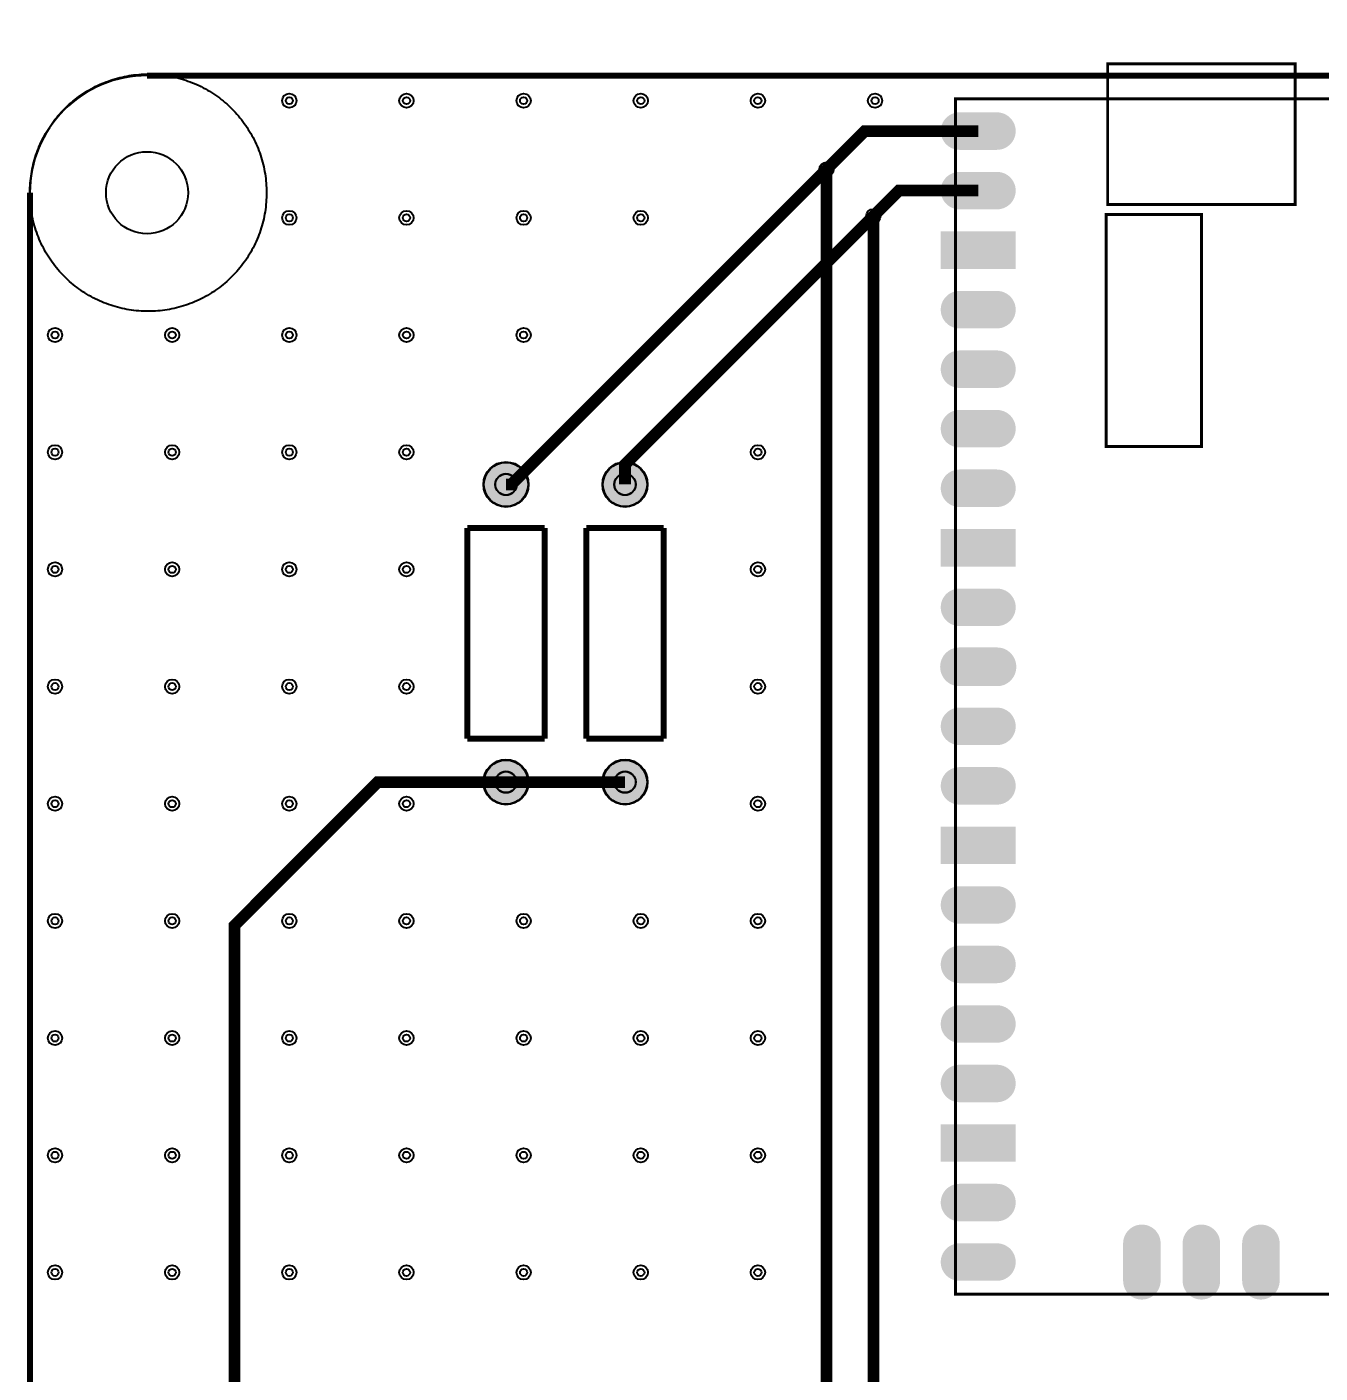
# Model space of a CAD drawing. Header units: millimetres. Extents: x 0 to 100, y 0 to 102.
# Drawn here: x -0.1 to 55.1, y 44.6 to 102.1 of the extents above; entities that cross this region are included whole.
import ezdxf

# ---------------------------------------------------------------- set-up
doc = ezdxf.new("R2010")
doc.units = ezdxf.units.MM
for name, color, linetype, true_color in [('BoardOutLine', 7, 'Continuous', 0xff00ff), ('BottomLayer', 7, 'Continuous', 0x0000ff), ('BottomSolderMaskLayer', 7, 'Continuous', 0xaa00ff), ('Hole', 7, 'Continuous', 0x222222), ('Multi-Layer', 7, 'Continuous', 0xc0c0c0), ('TopLayer', 7, 'Continuous', 0xff0000), ('TopPasteMaskLayer', 7, 'Continuous', 0x808080), ('TopSilkLayer', 7, 'Continuous', 0xffcc00), ('TopSolderMaskLayer', 7, 'Continuous', 0x800080)]:
    doc.layers.add(name, color=color, linetype=linetype, true_color=true_color)

msp = doc.modelspace()

# ---------------------------------------------------------------- hatches: boundary and pattern name
at = {"layer": 'BottomSolderMaskLayer'}
for points in [[(19.355, 82.55, 1), (21.285, 82.55, 1)], [(24.435, 82.55, 1), (26.365, 82.55, 1)], [(19.355, 69.85, 1), (21.285, 69.85, 1)], [(24.435, 69.85, 1), (26.365, 69.85, 1)]]:
    msp.add_hatch(color=256, dxfattribs=at).paths.add_polyline_path(points)
at = {"layer": 'Multi-Layer'}
for points in [[(19.38, 82.55, 1), (21.26, 82.55, 1)], [(24.46, 82.55, 1), (26.34, 82.55, 1)], [(19.38, 69.85, 1), (21.26, 69.85, 1)], [(24.46, 69.85, 1), (26.34, 69.85, 1)]]:
    msp.add_hatch(color=256, dxfattribs=at).paths.add_polyline_path(points)
at = {"layer": 'TopLayer'}
for points in [[(39.675, 96.83), (39.579, 96.836), (39.484, 96.853), (39.391, 96.882), (39.303, 96.922), (39.22, 96.972), (39.145, 97.031), (39.076, 97.099), (39.017, 97.176), (38.967, 97.258), (38.927, 97.346), (38.898, 97.439), (38.881, 97.534), (38.875, 97.63), (38.875, 97.63), (38.881, 97.726), (38.898, 97.822), (38.927, 97.914), (38.967, 98.002), (39.017, 98.084), (39.076, 98.16), (39.145, 98.229), (39.22, 98.288), (39.303, 98.338), (39.391, 98.378), (39.484, 98.407), (39.579, 98.424), (39.675, 98.43), (41.275, 98.43), (41.371, 98.424), (41.466, 98.407), (41.559, 98.378), (41.647, 98.338), (41.729, 98.288), (41.805, 98.229), (41.874, 98.16), (41.933, 98.084), (41.983, 98.002), (42.023, 97.914), (42.052, 97.822), (42.069, 97.726), (42.075, 97.63), (42.075, 97.63), (42.069, 97.534), (42.052, 97.439), (42.023, 97.346), (41.983, 97.258), (41.933, 97.176), (41.874, 97.099), (41.805, 97.031), (41.729, 96.972), (41.647, 96.922), (41.559, 96.882), (41.466, 96.853), (41.371, 96.836), (41.275, 96.83)], [(39.675, 94.29), (39.579, 94.296), (39.484, 94.313), (39.391, 94.342), (39.303, 94.382), (39.22, 94.432), (39.145, 94.491), (39.076, 94.559), (39.017, 94.636), (38.967, 94.718), (38.927, 94.806), (38.898, 94.899), (38.881, 94.994), (38.875, 95.09), (38.875, 95.09), (38.881, 95.186), (38.898, 95.282), (38.927, 95.374), (38.967, 95.462), (39.017, 95.544), (39.076, 95.62), (39.145, 95.689), (39.22, 95.748), (39.303, 95.798), (39.391, 95.838), (39.484, 95.867), (39.579, 95.884), (39.675, 95.89), (41.275, 95.89), (41.371, 95.884), (41.466, 95.867), (41.559, 95.838), (41.647, 95.798), (41.729, 95.748), (41.805, 95.689), (41.874, 95.62), (41.933, 95.544), (41.983, 95.462), (42.023, 95.374), (42.052, 95.282), (42.069, 95.186), (42.075, 95.09), (42.075, 95.09), (42.069, 94.994), (42.052, 94.899), (42.023, 94.806), (41.983, 94.718), (41.933, 94.636), (41.874, 94.559), (41.805, 94.491), (41.729, 94.432), (41.647, 94.382), (41.559, 94.342), (41.466, 94.313), (41.371, 94.296), (41.275, 94.29)], [(38.875, 91.75), (38.875, 93.35), (42.075, 93.35), (42.075, 91.75)], [(39.675, 89.21), (39.579, 89.216), (39.484, 89.233), (39.391, 89.262), (39.303, 89.302), (39.22, 89.352), (39.145, 89.411), (39.076, 89.479), (39.017, 89.556), (38.967, 89.638), (38.927, 89.726), (38.898, 89.819), (38.881, 89.914), (38.875, 90.01), (38.875, 90.01), (38.881, 90.107), (38.898, 90.202), (38.927, 90.294), (38.967, 90.382), (39.017, 90.464), (39.076, 90.54), (39.145, 90.609), (39.22, 90.668), (39.303, 90.718), (39.391, 90.758), (39.484, 90.787), (39.579, 90.804), (39.675, 90.81), (41.275, 90.81), (41.371, 90.804), (41.466, 90.787), (41.559, 90.758), (41.647, 90.718), (41.729, 90.668), (41.805, 90.609), (41.874, 90.54), (41.933, 90.464), (41.983, 90.382), (42.023, 90.294), (42.052, 90.202), (42.069, 90.107), (42.075, 90.01), (42.075, 90.01), (42.069, 89.914), (42.052, 89.819), (42.023, 89.726), (41.983, 89.638), (41.933, 89.556), (41.874, 89.479), (41.805, 89.411), (41.729, 89.352), (41.647, 89.302), (41.559, 89.262), (41.466, 89.233), (41.371, 89.216), (41.275, 89.21)], [(39.675, 86.67), (39.579, 86.676), (39.484, 86.693), (39.391, 86.722), (39.303, 86.762), (39.22, 86.812), (39.145, 86.871), (39.076, 86.939), (39.017, 87.016), (38.967, 87.098), (38.927, 87.186), (38.898, 87.279), (38.881, 87.374), (38.875, 87.47), (38.875, 87.47), (38.881, 87.567), (38.898, 87.662), (38.927, 87.754), (38.967, 87.842), (39.017, 87.924), (39.076, 88), (39.145, 88.069), (39.22, 88.128), (39.303, 88.178), (39.391, 88.218), (39.484, 88.247), (39.579, 88.264), (39.675, 88.27), (41.275, 88.27), (41.371, 88.264), (41.466, 88.247), (41.559, 88.218), (41.647, 88.178), (41.729, 88.128), (41.805, 88.069), (41.874, 88), (41.933, 87.924), (41.983, 87.842), (42.023, 87.754), (42.052, 87.662), (42.069, 87.567), (42.075, 87.47), (42.075, 87.47), (42.069, 87.374), (42.052, 87.279), (42.023, 87.186), (41.983, 87.098), (41.933, 87.016), (41.874, 86.939), (41.805, 86.871), (41.729, 86.812), (41.647, 86.762), (41.559, 86.722), (41.466, 86.693), (41.371, 86.676), (41.275, 86.67)], [(39.675, 84.13), (39.579, 84.136), (39.484, 84.153), (39.391, 84.182), (39.303, 84.222), (39.22, 84.272), (39.145, 84.331), (39.076, 84.399), (39.017, 84.476), (38.967, 84.558), (38.927, 84.646), (38.898, 84.739), (38.881, 84.834), (38.875, 84.93), (38.875, 84.93), (38.881, 85.027), (38.898, 85.122), (38.927, 85.214), (38.967, 85.302), (39.017, 85.384), (39.076, 85.46), (39.145, 85.529), (39.22, 85.588), (39.303, 85.638), (39.391, 85.678), (39.484, 85.707), (39.579, 85.724), (39.675, 85.73), (41.275, 85.73), (41.371, 85.724), (41.466, 85.707), (41.559, 85.678), (41.647, 85.638), (41.729, 85.588), (41.805, 85.529), (41.874, 85.46), (41.933, 85.384), (41.983, 85.302), (42.023, 85.214), (42.052, 85.122), (42.069, 85.027), (42.075, 84.93), (42.075, 84.93), (42.069, 84.834), (42.052, 84.739), (42.023, 84.646), (41.983, 84.558), (41.933, 84.476), (41.874, 84.399), (41.805, 84.331), (41.729, 84.272), (41.647, 84.222), (41.559, 84.182), (41.466, 84.153), (41.371, 84.136), (41.275, 84.13)], [(39.675, 81.59), (39.579, 81.596), (39.484, 81.613), (39.391, 81.642), (39.303, 81.682), (39.22, 81.732), (39.145, 81.791), (39.076, 81.859), (39.017, 81.936), (38.967, 82.018), (38.927, 82.106), (38.898, 82.199), (38.881, 82.293), (38.875, 82.39), (38.875, 82.39), (38.881, 82.487), (38.898, 82.582), (38.927, 82.674), (38.967, 82.762), (39.017, 82.844), (39.076, 82.921), (39.145, 82.989), (39.22, 83.048), (39.303, 83.098), (39.391, 83.138), (39.484, 83.167), (39.579, 83.184), (39.675, 83.19), (41.275, 83.19), (41.371, 83.184), (41.466, 83.167), (41.559, 83.138), (41.647, 83.098), (41.729, 83.048), (41.805, 82.989), (41.874, 82.921), (41.933, 82.844), (41.983, 82.762), (42.023, 82.674), (42.052, 82.582), (42.069, 82.487), (42.075, 82.39), (42.075, 82.39), (42.069, 82.293), (42.052, 82.199), (42.023, 82.106), (41.983, 82.018), (41.933, 81.936), (41.874, 81.859), (41.805, 81.791), (41.729, 81.732), (41.647, 81.682), (41.559, 81.642), (41.466, 81.613), (41.371, 81.596), (41.275, 81.59)], [(38.875, 79.05), (38.875, 80.65), (42.075, 80.65), (42.075, 79.05)], [(39.675, 76.51), (39.579, 76.516), (39.484, 76.533), (39.391, 76.562), (39.303, 76.602), (39.22, 76.652), (39.145, 76.711), (39.076, 76.779), (39.017, 76.856), (38.967, 76.938), (38.927, 77.026), (38.898, 77.118), (38.881, 77.213), (38.875, 77.31), (38.875, 77.31), (38.881, 77.407), (38.898, 77.502), (38.927, 77.594), (38.967, 77.682), (39.017, 77.764), (39.076, 77.841), (39.145, 77.909), (39.22, 77.968), (39.303, 78.018), (39.391, 78.058), (39.484, 78.087), (39.579, 78.104), (39.675, 78.11), (41.275, 78.11), (41.371, 78.104), (41.466, 78.087), (41.559, 78.058), (41.647, 78.018), (41.729, 77.968), (41.805, 77.909), (41.874, 77.841), (41.933, 77.764), (41.983, 77.682), (42.023, 77.594), (42.052, 77.502), (42.069, 77.407), (42.075, 77.31), (42.075, 77.31), (42.069, 77.213), (42.052, 77.118), (42.023, 77.026), (41.983, 76.938), (41.933, 76.856), (41.874, 76.779), (41.805, 76.711), (41.729, 76.652), (41.647, 76.602), (41.559, 76.562), (41.466, 76.533), (41.371, 76.516), (41.275, 76.51)], [(39.675, 73.97), (39.579, 73.976), (39.484, 73.993), (39.391, 74.022), (39.303, 74.062), (39.22, 74.112), (39.145, 74.171), (39.076, 74.239), (39.017, 74.316), (38.967, 74.398), (38.927, 74.486), (38.898, 74.578), (38.881, 74.673), (38.875, 74.77), (38.875, 74.77), (38.881, 74.867), (38.898, 74.962), (38.927, 75.054), (38.967, 75.142), (39.017, 75.224), (39.076, 75.301), (39.145, 75.369), (39.22, 75.428), (39.303, 75.478), (39.391, 75.518), (39.484, 75.547), (39.579, 75.564), (39.675, 75.57), (41.275, 75.57), (41.371, 75.564), (41.466, 75.547), (41.559, 75.518), (41.647, 75.478), (41.729, 75.428), (41.805, 75.369), (41.874, 75.301), (41.933, 75.224), (41.983, 75.142), (42.023, 75.054), (42.052, 74.962), (42.069, 74.867), (42.075, 74.77), (42.075, 74.77), (42.069, 74.673), (42.052, 74.578), (42.023, 74.486), (41.983, 74.398), (41.933, 74.316), (41.874, 74.239), (41.805, 74.171), (41.729, 74.112), (41.647, 74.062), (41.559, 74.022), (41.466, 73.993), (41.371, 73.976), (41.275, 73.97)], [(39.675, 71.43), (39.579, 71.436), (39.484, 71.453), (39.391, 71.482), (39.303, 71.522), (39.22, 71.572), (39.145, 71.631), (39.076, 71.699), (39.017, 71.776), (38.967, 71.858), (38.927, 71.946), (38.898, 72.038), (38.881, 72.133), (38.875, 72.23), (38.875, 72.23), (38.881, 72.327), (38.898, 72.422), (38.927, 72.514), (38.967, 72.602), (39.017, 72.684), (39.076, 72.761), (39.145, 72.829), (39.22, 72.888), (39.303, 72.938), (39.391, 72.978), (39.484, 73.007), (39.579, 73.024), (39.675, 73.03), (41.275, 73.03), (41.371, 73.024), (41.466, 73.007), (41.559, 72.978), (41.647, 72.938), (41.729, 72.888), (41.805, 72.829), (41.874, 72.761), (41.933, 72.684), (41.983, 72.602), (42.023, 72.514), (42.052, 72.422), (42.069, 72.327), (42.075, 72.23), (42.075, 72.23), (42.069, 72.133), (42.052, 72.038), (42.023, 71.946), (41.983, 71.858), (41.933, 71.776), (41.874, 71.699), (41.805, 71.631), (41.729, 71.572), (41.647, 71.522), (41.559, 71.482), (41.466, 71.453), (41.371, 71.436), (41.275, 71.43)], [(39.675, 68.89), (39.579, 68.896), (39.484, 68.913), (39.391, 68.942), (39.303, 68.982), (39.22, 69.032), (39.145, 69.091), (39.076, 69.159), (39.017, 69.236), (38.967, 69.318), (38.927, 69.406), (38.898, 69.498), (38.881, 69.593), (38.875, 69.69), (38.875, 69.69), (38.881, 69.787), (38.898, 69.882), (38.927, 69.974), (38.967, 70.062), (39.017, 70.144), (39.076, 70.221), (39.145, 70.289), (39.22, 70.348), (39.303, 70.398), (39.391, 70.438), (39.484, 70.467), (39.579, 70.484), (39.675, 70.49), (41.275, 70.49), (41.371, 70.484), (41.466, 70.467), (41.559, 70.438), (41.647, 70.398), (41.729, 70.348), (41.805, 70.289), (41.874, 70.221), (41.933, 70.144), (41.983, 70.062), (42.023, 69.974), (42.052, 69.882), (42.069, 69.787), (42.075, 69.69), (42.075, 69.69), (42.069, 69.593), (42.052, 69.498), (42.023, 69.406), (41.983, 69.318), (41.933, 69.236), (41.874, 69.159), (41.805, 69.091), (41.729, 69.032), (41.647, 68.982), (41.559, 68.942), (41.466, 68.913), (41.371, 68.896), (41.275, 68.89)], [(38.875, 66.35), (38.875, 67.95), (42.075, 67.95), (42.075, 66.35)], [(39.675, 63.81), (39.579, 63.816), (39.484, 63.833), (39.391, 63.862), (39.303, 63.902), (39.22, 63.952), (39.145, 64.011), (39.076, 64.079), (39.017, 64.156), (38.967, 64.238), (38.927, 64.326), (38.898, 64.418), (38.881, 64.513), (38.875, 64.61), (38.875, 64.61), (38.881, 64.707), (38.898, 64.801), (38.927, 64.894), (38.967, 64.982), (39.017, 65.064), (39.076, 65.141), (39.145, 65.209), (39.22, 65.268), (39.303, 65.318), (39.391, 65.358), (39.484, 65.387), (39.579, 65.404), (39.675, 65.41), (41.275, 65.41), (41.371, 65.404), (41.466, 65.387), (41.559, 65.358), (41.647, 65.318), (41.729, 65.268), (41.805, 65.209), (41.874, 65.141), (41.933, 65.064), (41.983, 64.982), (42.023, 64.894), (42.052, 64.801), (42.069, 64.707), (42.075, 64.61), (42.075, 64.61), (42.069, 64.513), (42.052, 64.418), (42.023, 64.326), (41.983, 64.238), (41.933, 64.156), (41.874, 64.079), (41.805, 64.011), (41.729, 63.952), (41.647, 63.902), (41.559, 63.862), (41.466, 63.833), (41.371, 63.816), (41.275, 63.81)], [(39.675, 61.27), (39.579, 61.276), (39.484, 61.293), (39.391, 61.322), (39.303, 61.362), (39.22, 61.412), (39.145, 61.471), (39.076, 61.54), (39.017, 61.616), (38.967, 61.698), (38.927, 61.786), (38.898, 61.878), (38.881, 61.973), (38.875, 62.07), (38.875, 62.07), (38.881, 62.166), (38.898, 62.261), (38.927, 62.354), (38.967, 62.442), (39.017, 62.524), (39.076, 62.601), (39.145, 62.669), (39.22, 62.728), (39.303, 62.778), (39.391, 62.818), (39.484, 62.847), (39.579, 62.864), (39.675, 62.87), (41.275, 62.87), (41.371, 62.864), (41.466, 62.847), (41.559, 62.818), (41.647, 62.778), (41.729, 62.728), (41.805, 62.669), (41.874, 62.601), (41.933, 62.524), (41.983, 62.442), (42.023, 62.354), (42.052, 62.261), (42.069, 62.166), (42.075, 62.07), (42.075, 62.07), (42.069, 61.973), (42.052, 61.878), (42.023, 61.786), (41.983, 61.698), (41.933, 61.616), (41.874, 61.54), (41.805, 61.471), (41.729, 61.412), (41.647, 61.362), (41.559, 61.322), (41.466, 61.293), (41.371, 61.276), (41.275, 61.27)], [(39.675, 58.73), (39.579, 58.736), (39.484, 58.753), (39.391, 58.782), (39.303, 58.822), (39.22, 58.872), (39.145, 58.931), (39.076, 59), (39.017, 59.076), (38.967, 59.158), (38.927, 59.246), (38.898, 59.338), (38.881, 59.433), (38.875, 59.53), (38.875, 59.53), (38.881, 59.626), (38.898, 59.721), (38.927, 59.814), (38.967, 59.902), (39.017, 59.984), (39.076, 60.061), (39.145, 60.129), (39.22, 60.188), (39.303, 60.238), (39.391, 60.278), (39.484, 60.307), (39.579, 60.324), (39.675, 60.33), (41.275, 60.33), (41.371, 60.324), (41.466, 60.307), (41.559, 60.278), (41.647, 60.238), (41.729, 60.188), (41.805, 60.129), (41.874, 60.061), (41.933, 59.984), (41.983, 59.902), (42.023, 59.814), (42.052, 59.721), (42.069, 59.626), (42.075, 59.53), (42.075, 59.53), (42.069, 59.433), (42.052, 59.338), (42.023, 59.246), (41.983, 59.158), (41.933, 59.076), (41.874, 59), (41.805, 58.931), (41.729, 58.872), (41.647, 58.822), (41.559, 58.782), (41.466, 58.753), (41.371, 58.736), (41.275, 58.73)], [(39.675, 56.19), (39.579, 56.196), (39.484, 56.213), (39.391, 56.242), (39.303, 56.282), (39.22, 56.332), (39.145, 56.391), (39.076, 56.46), (39.017, 56.536), (38.967, 56.618), (38.927, 56.706), (38.898, 56.798), (38.881, 56.893), (38.875, 56.99), (38.875, 56.99), (38.881, 57.086), (38.898, 57.181), (38.927, 57.274), (38.967, 57.362), (39.017, 57.444), (39.076, 57.521), (39.145, 57.589), (39.22, 57.648), (39.303, 57.698), (39.391, 57.738), (39.484, 57.767), (39.579, 57.784), (39.675, 57.79), (41.275, 57.79), (41.371, 57.784), (41.466, 57.767), (41.559, 57.738), (41.647, 57.698), (41.729, 57.648), (41.805, 57.589), (41.874, 57.521), (41.933, 57.444), (41.983, 57.362), (42.023, 57.274), (42.052, 57.181), (42.069, 57.086), (42.075, 56.99), (42.075, 56.99), (42.069, 56.893), (42.052, 56.798), (42.023, 56.706), (41.983, 56.618), (41.933, 56.536), (41.874, 56.46), (41.805, 56.391), (41.729, 56.332), (41.647, 56.282), (41.559, 56.242), (41.466, 56.213), (41.371, 56.196), (41.275, 56.19)], [(38.875, 53.65), (38.875, 55.25), (42.075, 55.25), (42.075, 53.65)], [(39.675, 51.11), (39.579, 51.116), (39.484, 51.133), (39.391, 51.162), (39.303, 51.202), (39.22, 51.252), (39.145, 51.311), (39.076, 51.38), (39.017, 51.456), (38.967, 51.538), (38.927, 51.626), (38.898, 51.718), (38.881, 51.814), (38.875, 51.91), (38.875, 51.91), (38.881, 52.006), (38.898, 52.101), (38.927, 52.194), (38.967, 52.282), (39.017, 52.364), (39.076, 52.441), (39.145, 52.509), (39.22, 52.568), (39.303, 52.618), (39.391, 52.658), (39.484, 52.687), (39.579, 52.704), (39.675, 52.71), (41.275, 52.71), (41.371, 52.704), (41.466, 52.687), (41.559, 52.658), (41.647, 52.618), (41.729, 52.568), (41.805, 52.509), (41.874, 52.441), (41.933, 52.364), (41.983, 52.282), (42.023, 52.194), (42.052, 52.101), (42.069, 52.006), (42.075, 51.91), (42.075, 51.91), (42.069, 51.814), (42.052, 51.718), (42.023, 51.626), (41.983, 51.538), (41.933, 51.456), (41.874, 51.38), (41.805, 51.311), (41.729, 51.252), (41.647, 51.202), (41.559, 51.162), (41.466, 51.133), (41.371, 51.116), (41.275, 51.11)], [(46.66, 50.17), (46.666, 50.266), (46.683, 50.362), (46.712, 50.454), (46.752, 50.542), (46.802, 50.624), (46.861, 50.7), (46.929, 50.769), (47.006, 50.828), (47.088, 50.878), (47.176, 50.918), (47.268, 50.947), (47.363, 50.964), (47.46, 50.97), (47.46, 50.97), (47.557, 50.964), (47.652, 50.947), (47.744, 50.918), (47.832, 50.878), (47.914, 50.828), (47.991, 50.769), (48.059, 50.7), (48.118, 50.624), (48.168, 50.542), (48.208, 50.454), (48.237, 50.362), (48.254, 50.266), (48.26, 50.17), (48.26, 48.57), (48.254, 48.474), (48.237, 48.379), (48.208, 48.286), (48.168, 48.198), (48.118, 48.115), (48.059, 48.039), (47.991, 47.971), (47.914, 47.912), (47.832, 47.862), (47.744, 47.822), (47.652, 47.793), (47.557, 47.776), (47.46, 47.77), (47.46, 47.77), (47.363, 47.776), (47.268, 47.793), (47.176, 47.822), (47.088, 47.862), (47.006, 47.912), (46.929, 47.971), (46.861, 48.039), (46.802, 48.115), (46.752, 48.198), (46.712, 48.286), (46.683, 48.379), (46.666, 48.474), (46.66, 48.57)], [(49.2, 50.17), (49.206, 50.266), (49.223, 50.362), (49.252, 50.454), (49.292, 50.542), (49.342, 50.624), (49.401, 50.7), (49.469, 50.769), (49.546, 50.828), (49.628, 50.878), (49.716, 50.918), (49.808, 50.947), (49.903, 50.964), (50, 50.97), (50, 50.97), (50.097, 50.964), (50.192, 50.947), (50.284, 50.918), (50.372, 50.878), (50.454, 50.828), (50.531, 50.769), (50.599, 50.7), (50.658, 50.624), (50.708, 50.542), (50.748, 50.454), (50.777, 50.362), (50.794, 50.266), (50.8, 50.17), (50.8, 48.57), (50.794, 48.474), (50.777, 48.379), (50.748, 48.286), (50.708, 48.198), (50.658, 48.115), (50.599, 48.039), (50.531, 47.971), (50.454, 47.912), (50.372, 47.862), (50.284, 47.822), (50.192, 47.793), (50.097, 47.776), (50, 47.77), (50, 47.77), (49.903, 47.776), (49.808, 47.793), (49.716, 47.822), (49.628, 47.862), (49.546, 47.912), (49.469, 47.971), (49.401, 48.039), (49.342, 48.115), (49.292, 48.198), (49.252, 48.286), (49.223, 48.379), (49.206, 48.474), (49.2, 48.57)], [(51.74, 50.17), (51.746, 50.266), (51.763, 50.362), (51.792, 50.454), (51.832, 50.542), (51.882, 50.624), (51.941, 50.7), (52.009, 50.769), (52.086, 50.828), (52.168, 50.878), (52.256, 50.918), (52.348, 50.947), (52.443, 50.964), (52.54, 50.97), (52.54, 50.97), (52.637, 50.964), (52.732, 50.947), (52.824, 50.918), (52.912, 50.878), (52.994, 50.828), (53.071, 50.769), (53.139, 50.7), (53.198, 50.624), (53.248, 50.542), (53.288, 50.454), (53.317, 50.362), (53.334, 50.266), (53.34, 50.17), (53.34, 48.57), (53.334, 48.474), (53.317, 48.379), (53.288, 48.286), (53.248, 48.198), (53.198, 48.115), (53.139, 48.039), (53.071, 47.971), (52.994, 47.912), (52.912, 47.862), (52.824, 47.822), (52.732, 47.793), (52.637, 47.776), (52.54, 47.77), (52.54, 47.77), (52.443, 47.776), (52.348, 47.793), (52.256, 47.822), (52.168, 47.862), (52.086, 47.912), (52.009, 47.971), (51.941, 48.039), (51.882, 48.115), (51.832, 48.198), (51.792, 48.286), (51.763, 48.379), (51.746, 48.474), (51.74, 48.57)], [(39.675, 48.57), (39.579, 48.576), (39.484, 48.593), (39.391, 48.622), (39.303, 48.662), (39.22, 48.712), (39.145, 48.771), (39.076, 48.84), (39.017, 48.916), (38.967, 48.998), (38.927, 49.086), (38.898, 49.178), (38.881, 49.274), (38.875, 49.37), (38.875, 49.37), (38.881, 49.466), (38.898, 49.561), (38.927, 49.654), (38.967, 49.742), (39.017, 49.824), (39.076, 49.901), (39.145, 49.969), (39.22, 50.028), (39.303, 50.078), (39.391, 50.118), (39.484, 50.147), (39.579, 50.164), (39.675, 50.17), (41.275, 50.17), (41.371, 50.164), (41.466, 50.147), (41.559, 50.118), (41.647, 50.078), (41.729, 50.028), (41.805, 49.969), (41.874, 49.901), (41.933, 49.824), (41.983, 49.742), (42.023, 49.654), (42.052, 49.561), (42.069, 49.466), (42.075, 49.37), (42.075, 49.37), (42.069, 49.274), (42.052, 49.178), (42.023, 49.086), (41.983, 48.998), (41.933, 48.916), (41.874, 48.84), (41.805, 48.771), (41.729, 48.712), (41.647, 48.662), (41.559, 48.622), (41.466, 48.593), (41.371, 48.576), (41.275, 48.57)]]:
    msp.add_hatch(color=256, dxfattribs=at).paths.add_polyline_path(points)
at = {"layer": 'TopPasteMaskLayer'}
msp.add_hatch(color=256, dxfattribs=at).paths.add_polyline_path([(39.675, 73.97), (39.579, 73.976), (39.484, 73.993), (39.391, 74.022), (39.303, 74.062), (39.22, 74.112), (39.145, 74.171), (39.076, 74.239), (39.017, 74.316), (38.967, 74.398), (38.927, 74.486), (38.898, 74.578), (38.881, 74.673), (38.875, 74.77), (38.875, 74.77), (38.881, 74.867), (38.898, 74.962), (38.927, 75.054), (38.967, 75.142), (39.017, 75.224), (39.076, 75.301), (39.145, 75.369), (39.22, 75.428), (39.303, 75.478), (39.391, 75.518), (39.484, 75.547), (39.579, 75.564), (39.675, 75.57), (41.275, 75.57), (41.371, 75.564), (41.466, 75.547), (41.559, 75.518), (41.647, 75.478), (41.729, 75.428), (41.805, 75.369), (41.874, 75.301), (41.933, 75.224), (41.983, 75.142), (42.023, 75.054), (42.052, 74.962), (42.069, 74.867), (42.075, 74.77), (42.075, 74.77), (42.069, 74.673), (42.052, 74.578), (42.023, 74.486), (41.983, 74.398), (41.933, 74.316), (41.874, 74.239), (41.805, 74.171), (41.729, 74.112), (41.647, 74.062), (41.559, 74.022), (41.466, 73.993), (41.371, 73.976), (41.275, 73.97)])
at = {"layer": 'TopSolderMaskLayer'}
for points in [[(19.355, 82.55, 1), (21.285, 82.55, 1)], [(24.435, 82.55, 1), (26.365, 82.55, 1)], [(39.662, 73.945), (39.564, 73.951), (39.468, 73.969), (39.374, 73.998), (39.285, 74.039), (39.201, 74.091), (39.123, 74.152), (39.054, 74.223), (38.993, 74.301), (38.943, 74.386), (38.903, 74.477), (38.873, 74.572), (38.856, 74.67), (38.85, 74.77), (38.85, 74.77), (38.856, 74.87), (38.873, 74.968), (38.903, 75.063), (38.943, 75.154), (38.993, 75.239), (39.054, 75.317), (39.123, 75.388), (39.201, 75.449), (39.285, 75.501), (39.374, 75.542), (39.468, 75.571), (39.564, 75.589), (39.662, 75.596), (41.288, 75.596), (41.386, 75.589), (41.482, 75.571), (41.576, 75.542), (41.665, 75.501), (41.749, 75.449), (41.827, 75.388), (41.896, 75.317), (41.957, 75.239), (42.007, 75.154), (42.048, 75.063), (42.077, 74.968), (42.094, 74.87), (42.1, 74.77), (42.1, 74.77), (42.094, 74.67), (42.077, 74.572), (42.048, 74.477), (42.007, 74.386), (41.957, 74.301), (41.896, 74.223), (41.827, 74.152), (41.749, 74.091), (41.665, 74.039), (41.576, 73.998), (41.482, 73.969), (41.386, 73.951), (41.288, 73.945)], [(19.355, 69.85, 1), (21.285, 69.85, 1)], [(24.435, 69.85, 1), (26.365, 69.85, 1)]]:
    msp.add_hatch(color=256, dxfattribs=at).paths.add_polyline_path(points)

# ---------------------------------------------------------------- linework, layer by layer
at = {"layer": 'BoardOutLine', "const_width": 0.254}
for points in [[(5, 100), (95, 100)], [(0, 5), (0, 95)]]:
    msp.add_lwpolyline(points, dxfattribs=at)
at = {"layer": 'BoardOutLine'}
msp.add_arc((5, 95), 5, 90, 180.00029, dxfattribs=at)
at = {"layer": 'BottomLayer'}
msp.add_lwpolyline([(0, 95), (0.001, 95.102), (0.004, 95.204), (0.008, 95.305), (0.015, 95.407), (0.024, 95.508), (0.035, 95.61), (0.049, 95.711), (0.064, 95.811), (0.081, 95.912), (0.1, 96.012), (0.121, 96.111), (0.144, 96.211), (0.17, 96.309), (0.197, 96.407), (0.226, 96.505), (0.257, 96.602), (0.29, 96.698), (0.325, 96.794), (0.362, 96.889), (0.401, 96.983), (0.441, 97.076), (0.484, 97.169), (0.528, 97.261), (0.575, 97.351), (0.623, 97.441), (0.673, 97.53), (0.724, 97.618), (0.778, 97.704), (0.833, 97.79), (0.89, 97.874), (0.948, 97.958), (1.009, 98.04), (1.071, 98.121), (1.134, 98.2), (1.199, 98.279), (1.266, 98.356), (1.334, 98.431), (1.404, 98.505), (1.475, 98.578), (1.548, 98.65), (1.622, 98.719), (1.697, 98.788), (1.774, 98.855), (1.852, 98.92), (1.932, 98.984), (2.012, 99.046), (2.094, 99.106), (2.178, 99.165), (2.262, 99.222), (2.347, 99.277), (2.434, 99.331), (2.522, 99.383), (2.61, 99.433), (2.7, 99.481), (2.791, 99.528), (2.882, 99.572), (2.975, 99.615), (3.068, 99.656), (3.162, 99.695), (3.257, 99.732), (3.352, 99.767), (3.449, 99.801), (3.545, 99.832), (3.643, 99.861), (3.741, 99.889), (3.84, 99.914), (3.939, 99.938), (4.038, 99.959), (4.138, 99.978), (4.239, 99.996), (4.339, 100.011), (4.44, 100.024), (4.542, 100.036), (4.643, 100.045), (4.745, 100.052), (4.846, 100.057), (4.948, 100.06), (5.05, 100.061), (5.152, 100.06), (5.254, 100.057), (5.355, 100.052), (5.457, 100.045), (5.558, 100.036), (5.66, 100.024), (5.76, 100.011), (5.861, 99.996), (5.961, 99.978), (6.061, 99.959), (6.161, 99.938), (6.26, 99.914), (6.359, 99.889), (6.457, 99.861), (6.554, 99.832), (6.651, 99.801), (6.748, 99.767), (6.843, 99.732), (6.938, 99.695), (7.032, 99.656), (7.125, 99.615), (7.218, 99.572), (7.309, 99.528), (7.4, 99.481), (7.49, 99.433), (7.578, 99.383), (7.666, 99.331), (7.752, 99.277), (7.838, 99.222), (7.922, 99.165), (8.005, 99.106), (8.087, 99.046), (8.168, 98.984), (8.248, 98.92), (8.326, 98.855), (8.403, 98.788), (8.478, 98.719), (8.552, 98.65), (8.625, 98.578), (8.696, 98.505), (8.766, 98.431), (8.834, 98.356), (8.901, 98.279), (8.966, 98.2), (9.029, 98.121), (9.091, 98.04), (9.151, 97.958), (9.21, 97.874), (9.267, 97.79), (9.322, 97.704), (9.375, 97.618), (9.427, 97.53), (9.477, 97.441), (9.525, 97.351), (9.571, 97.261), (9.616, 97.169), (9.658, 97.076), (9.699, 96.983), (9.738, 96.889), (9.775, 96.794), (9.81, 96.698), (9.843, 96.602), (9.874, 96.505), (9.903, 96.407), (9.93, 96.309), (9.955, 96.211), (9.979, 96.111), (10, 96.012), (10.019, 95.912), (10.036, 95.811), (10.051, 95.711), (10.064, 95.61), (10.075, 95.508), (10.084, 95.407), (10.091, 95.305), (10.096, 95.204), (10.099, 95.102), (10.1, 95), (10.099, 94.898), (10.096, 94.796), (10.091, 94.695), (10.084, 94.593), (10.075, 94.492), (10.064, 94.39), (10.051, 94.289), (10.036, 94.189), (10.019, 94.088), (10, 93.988), (9.979, 93.889), (9.955, 93.789), (9.93, 93.691), (9.903, 93.593), (9.874, 93.495), (9.843, 93.398), (9.81, 93.302), (9.775, 93.206), (9.738, 93.111), (9.699, 93.017), (9.658, 92.924), (9.616, 92.831), (9.571, 92.74), (9.525, 92.649), (9.477, 92.559), (9.427, 92.47), (9.375, 92.382), (9.322, 92.296), (9.267, 92.21), (9.21, 92.126), (9.151, 92.042), (9.091, 91.96), (9.029, 91.879), (8.966, 91.8), (8.901, 91.721), (8.834, 91.644), (8.766, 91.569), (8.696, 91.495), (8.625, 91.422), (8.552, 91.35), (8.478, 91.281), (8.403, 91.212), (8.326, 91.145), (8.248, 91.08), (8.168, 91.016), (8.087, 90.954), (8.005, 90.894), (7.922, 90.835), (7.838, 90.778), (7.752, 90.723), (7.666, 90.669), (7.578, 90.617), (7.49, 90.567), (7.4, 90.519), (7.309, 90.472), (7.218, 90.428), (7.125, 90.385), (7.032, 90.344), (6.938, 90.305), (6.843, 90.268), (6.748, 90.233), (6.651, 90.199), (6.554, 90.168), (6.457, 90.139), (6.359, 90.111), (6.26, 90.086), (6.161, 90.062), (6.061, 90.041), (5.961, 90.022), (5.861, 90.004), (5.76, 89.989), (5.66, 89.976), (5.558, 89.964), (5.457, 89.955), (5.355, 89.948), (5.254, 89.943), (5.152, 89.94), (5.05, 89.939), (4.948, 89.94), (4.846, 89.943), (4.745, 89.948), (4.643, 89.955), (4.542, 89.964), (4.44, 89.976), (4.339, 89.989), (4.239, 90.004), (4.138, 90.022), (4.038, 90.041), (3.939, 90.062), (3.84, 90.086), (3.741, 90.111), (3.643, 90.139), (3.545, 90.168), (3.449, 90.199), (3.352, 90.233), (3.257, 90.268), (3.162, 90.305), (3.068, 90.344), (2.975, 90.385), (2.882, 90.428), (2.791, 90.472), (2.7, 90.519), (2.61, 90.567), (2.522, 90.617), (2.434, 90.669), (2.347, 90.723), (2.262, 90.778), (2.178, 90.835), (2.094, 90.894), (2.012, 90.954), (1.932, 91.016), (1.852, 91.08), (1.774, 91.145), (1.697, 91.212), (1.622, 91.281), (1.548, 91.35), (1.475, 91.422), (1.404, 91.495), (1.334, 91.569), (1.266, 91.644), (1.199, 91.721), (1.134, 91.8), (1.071, 91.879), (1.009, 91.96), (0.948, 92.042), (0.89, 92.126), (0.833, 92.21), (0.778, 92.296), (0.724, 92.382), (0.673, 92.47), (0.623, 92.559), (0.575, 92.649), (0.528, 92.74), (0.484, 92.831), (0.441, 92.924), (0.401, 93.017), (0.362, 93.111), (0.325, 93.206), (0.29, 93.302), (0.257, 93.398), (0.226, 93.495), (0.197, 93.593), (0.17, 93.691), (0.144, 93.789), (0.121, 93.889), (0.1, 93.988), (0.081, 94.088), (0.064, 94.189), (0.049, 94.289), (0.035, 94.39), (0.024, 94.492), (0.015, 94.593), (0.008, 94.695), (0.004, 94.796), (0.001, 94.898), (0, 95)], close=True, dxfattribs=at)
at = {"layer": 'BottomLayer', "const_width": 0.5}
for points in [[(34, 36.27), (34, 96)], [(36, 94), (36, 33.73)], [(8.73, 38.809), (8.73, 63.731), (14.849, 69.85), (20.32, 69.85)]]:
    msp.add_lwpolyline(points, dxfattribs=at)
at = {"layer": 'BottomSolderMaskLayer'}
for centre, radius in [((20.32, 82.55), 0.965), ((25.4, 82.55), 0.965), ((20.32, 82.55), 0.462), ((25.4, 82.55), 0.462), ((20.32, 69.85), 0.965), ((25.4, 69.85), 0.965), ((20.32, 69.85), 0.462), ((25.4, 69.85), 0.462)]:
    msp.add_circle(centre, radius, dxfattribs=at)
at = {"layer": 'Hole'}
for centre, radius in [((11.072, 98.928), 0.153), ((16.072, 98.928), 0.153), ((21.072, 98.928), 0.153), ((26.072, 98.928), 0.153), ((31.072, 98.928), 0.153), ((36.072, 98.928), 0.153), ((34, 96), 0.152), ((11.072, 93.928), 0.153), ((16.072, 93.928), 0.153), ((21.072, 93.928), 0.153), ((26.072, 93.928), 0.153), ((36, 94), 0.152), ((1.072, 88.928), 0.153), ((6.072, 88.928), 0.153), ((11.072, 88.928), 0.153), ((16.072, 88.928), 0.153), ((21.072, 88.928), 0.153), ((1.072, 83.928), 0.153), ((6.072, 83.928), 0.153), ((11.072, 83.928), 0.153), ((16.072, 83.928), 0.153), ((31.072, 83.928), 0.153), ((1.072, 78.928), 0.153), ((6.072, 78.928), 0.153), ((11.072, 78.928), 0.153), ((16.072, 78.928), 0.153), ((31.072, 78.928), 0.153), ((1.072, 73.928), 0.153), ((6.072, 73.928), 0.153), ((11.072, 73.928), 0.153), ((16.072, 73.928), 0.153), ((31.072, 73.928), 0.153), ((1.072, 68.928), 0.153), ((6.072, 68.928), 0.153), ((11.072, 68.928), 0.153), ((16.072, 68.928), 0.153), ((31.072, 68.928), 0.153), ((1.072, 63.928), 0.153), ((6.072, 63.928), 0.153), ((11.072, 63.928), 0.153), ((16.072, 63.928), 0.153), ((21.072, 63.928), 0.153), ((26.072, 63.928), 0.153), ((31.072, 63.928), 0.153), ((1.072, 58.928), 0.153), ((6.072, 58.928), 0.153), ((11.072, 58.928), 0.153), ((16.072, 58.928), 0.153), ((21.072, 58.928), 0.153), ((26.072, 58.928), 0.153), ((31.072, 58.928), 0.153), ((1.072, 53.928), 0.153), ((6.072, 53.928), 0.153), ((11.072, 53.928), 0.153), ((16.072, 53.928), 0.153), ((21.072, 53.928), 0.153), ((26.072, 53.928), 0.153), ((31.072, 53.928), 0.153), ((1.072, 48.928), 0.153), ((6.072, 48.928), 0.153), ((11.072, 48.928), 0.153), ((16.072, 48.928), 0.153), ((21.072, 48.928), 0.153), ((26.072, 48.928), 0.153), ((31.072, 48.928), 0.153)]:
    msp.add_circle(centre, radius, dxfattribs=at)
at = {"layer": 'Multi-Layer'}
for centre, radius in [((11.072, 98.928), 0.305), ((16.072, 98.928), 0.305), ((21.072, 98.928), 0.305), ((26.072, 98.928), 0.305), ((31.072, 98.928), 0.305), ((36.072, 98.928), 0.305), ((5, 95), 1.75), ((34, 96), 0.305), ((11.072, 93.928), 0.305), ((16.072, 93.928), 0.305), ((21.072, 93.928), 0.305), ((26.072, 93.928), 0.305), ((36, 94), 0.305), ((1.072, 88.928), 0.305), ((6.072, 88.928), 0.305), ((11.072, 88.928), 0.305), ((16.072, 88.928), 0.305), ((21.072, 88.928), 0.305), ((1.072, 83.928), 0.305), ((6.072, 83.928), 0.305), ((11.072, 83.928), 0.305), ((16.072, 83.928), 0.305), ((31.072, 83.928), 0.305), ((20.32, 82.55), 0.94), ((25.4, 82.55), 0.94), ((20.32, 82.55), 0.45), ((25.4, 82.55), 0.45), ((1.072, 78.928), 0.305), ((6.072, 78.928), 0.305), ((11.072, 78.928), 0.305), ((16.072, 78.928), 0.305), ((31.072, 78.928), 0.305), ((1.072, 73.928), 0.305), ((6.072, 73.928), 0.305), ((11.072, 73.928), 0.305), ((16.072, 73.928), 0.305), ((31.072, 73.928), 0.305), ((20.32, 69.85), 0.94), ((25.4, 69.85), 0.94), ((20.32, 69.85), 0.45), ((25.4, 69.85), 0.45), ((1.072, 68.928), 0.305), ((6.072, 68.928), 0.305), ((11.072, 68.928), 0.305), ((16.072, 68.928), 0.305), ((31.072, 68.928), 0.305), ((1.072, 63.928), 0.305), ((6.072, 63.928), 0.305), ((11.072, 63.928), 0.305), ((16.072, 63.928), 0.305), ((21.072, 63.928), 0.305), ((26.072, 63.928), 0.305), ((31.072, 63.928), 0.305), ((1.072, 58.928), 0.305), ((6.072, 58.928), 0.305), ((11.072, 58.928), 0.305), ((16.072, 58.928), 0.305), ((21.072, 58.928), 0.305), ((26.072, 58.928), 0.305), ((31.072, 58.928), 0.305), ((1.072, 53.928), 0.305), ((6.072, 53.928), 0.305), ((11.072, 53.928), 0.305), ((16.072, 53.928), 0.305), ((21.072, 53.928), 0.305), ((26.072, 53.928), 0.305), ((31.072, 53.928), 0.305), ((1.072, 48.928), 0.305), ((6.072, 48.928), 0.305), ((11.072, 48.928), 0.305), ((16.072, 48.928), 0.305), ((21.072, 48.928), 0.305), ((26.072, 48.928), 0.305), ((31.072, 48.928), 0.305)]:
    msp.add_circle(centre, radius, dxfattribs=at)
at = {"layer": 'TopLayer'}
msp.add_lwpolyline([(0, 95), (0.001, 95.102), (0.004, 95.204), (0.009, 95.305), (0.016, 95.407), (0.025, 95.508), (0.036, 95.61), (0.049, 95.711), (0.064, 95.811), (0.081, 95.912), (0.1, 96.012), (0.121, 96.111), (0.144, 96.211), (0.17, 96.309), (0.197, 96.407), (0.226, 96.505), (0.257, 96.602), (0.29, 96.698), (0.325, 96.794), (0.362, 96.889), (0.401, 96.983), (0.442, 97.076), (0.484, 97.169), (0.529, 97.261), (0.575, 97.351), (0.623, 97.441), (0.673, 97.53), (0.724, 97.618), (0.778, 97.704), (0.833, 97.79), (0.89, 97.874), (0.949, 97.958), (1.009, 98.04), (1.071, 98.121), (1.134, 98.2), (1.199, 98.279), (1.266, 98.356), (1.334, 98.431), (1.404, 98.505), (1.475, 98.578), (1.548, 98.65), (1.622, 98.719), (1.697, 98.788), (1.774, 98.855), (1.852, 98.92), (1.932, 98.984), (2.013, 99.046), (2.095, 99.106), (2.178, 99.165), (2.262, 99.222), (2.348, 99.277), (2.434, 99.331), (2.522, 99.383), (2.61, 99.433), (2.7, 99.481), (2.791, 99.528), (2.882, 99.572), (2.975, 99.615), (3.068, 99.656), (3.162, 99.695), (3.257, 99.732), (3.352, 99.767), (3.449, 99.801), (3.546, 99.832), (3.643, 99.861), (3.741, 99.889), (3.84, 99.914), (3.939, 99.938), (4.038, 99.959), (4.138, 99.978), (4.239, 99.996), (4.339, 100.011), (4.44, 100.024), (4.542, 100.036), (4.643, 100.045), (4.745, 100.052), (4.846, 100.057), (4.948, 100.06), (5.05, 100.061), (5.152, 100.06), (5.254, 100.057), (5.355, 100.052), (5.457, 100.045), (5.558, 100.036), (5.66, 100.024), (5.761, 100.011), (5.861, 99.996), (5.962, 99.978), (6.062, 99.959), (6.161, 99.938), (6.26, 99.914), (6.359, 99.889), (6.457, 99.861), (6.554, 99.832), (6.651, 99.801), (6.748, 99.767), (6.843, 99.732), (6.938, 99.695), (7.032, 99.656), (7.125, 99.615), (7.218, 99.572), (7.309, 99.528), (7.4, 99.481), (7.49, 99.433), (7.578, 99.383), (7.666, 99.331), (7.752, 99.277), (7.838, 99.222), (7.922, 99.165), (8.005, 99.106), (8.087, 99.046), (8.168, 98.984), (8.248, 98.92), (8.326, 98.855), (8.403, 98.788), (8.478, 98.719), (8.552, 98.65), (8.625, 98.578), (8.696, 98.505), (8.766, 98.431), (8.834, 98.356), (8.901, 98.279), (8.966, 98.2), (9.029, 98.121), (9.091, 98.04), (9.151, 97.958), (9.21, 97.874), (9.267, 97.79), (9.322, 97.704), (9.376, 97.618), (9.427, 97.53), (9.477, 97.441), (9.525, 97.351), (9.571, 97.261), (9.616, 97.169), (9.658, 97.076), (9.699, 96.983), (9.738, 96.889), (9.775, 96.794), (9.81, 96.698), (9.843, 96.602), (9.874, 96.505), (9.903, 96.407), (9.93, 96.309), (9.956, 96.211), (9.979, 96.111), (10, 96.012), (10.019, 95.912), (10.036, 95.811), (10.051, 95.711), (10.064, 95.61), (10.075, 95.508), (10.084, 95.407), (10.091, 95.305), (10.096, 95.204), (10.099, 95.102), (10.1, 95), (10.099, 94.898), (10.096, 94.796), (10.091, 94.695), (10.084, 94.593), (10.075, 94.492), (10.064, 94.39), (10.051, 94.289), (10.036, 94.189), (10.019, 94.088), (10, 93.988), (9.979, 93.889), (9.956, 93.789), (9.93, 93.691), (9.903, 93.593), (9.874, 93.495), (9.843, 93.398), (9.81, 93.302), (9.775, 93.206), (9.738, 93.111), (9.699, 93.017), (9.658, 92.924), (9.616, 92.831), (9.571, 92.739), (9.525, 92.649), (9.477, 92.559), (9.427, 92.47), (9.376, 92.382), (9.322, 92.296), (9.267, 92.21), (9.21, 92.126), (9.151, 92.042), (9.091, 91.96), (9.029, 91.879), (8.966, 91.8), (8.901, 91.721), (8.834, 91.644), (8.766, 91.569), (8.696, 91.495), (8.625, 91.422), (8.552, 91.35), (8.478, 91.281), (8.403, 91.212), (8.326, 91.145), (8.248, 91.08), (8.168, 91.016), (8.087, 90.954), (8.005, 90.894), (7.922, 90.835), (7.838, 90.778), (7.752, 90.723), (7.666, 90.669), (7.578, 90.617), (7.49, 90.567), (7.4, 90.519), (7.309, 90.472), (7.218, 90.428), (7.125, 90.385), (7.032, 90.344), (6.938, 90.305), (6.843, 90.268), (6.748, 90.233), (6.651, 90.199), (6.554, 90.168), (6.457, 90.139), (6.359, 90.111), (6.26, 90.086), (6.161, 90.062), (6.062, 90.041), (5.962, 90.022), (5.861, 90.004), (5.761, 89.989), (5.66, 89.976), (5.558, 89.964), (5.457, 89.955), (5.355, 89.948), (5.254, 89.943), (5.152, 89.94), (5.05, 89.939), (4.948, 89.94), (4.846, 89.943), (4.745, 89.948), (4.643, 89.955), (4.542, 89.964), (4.44, 89.976), (4.339, 89.989), (4.239, 90.004), (4.138, 90.022), (4.038, 90.041), (3.939, 90.062), (3.84, 90.086), (3.741, 90.111), (3.643, 90.139), (3.546, 90.168), (3.449, 90.199), (3.352, 90.233), (3.257, 90.268), (3.162, 90.305), (3.068, 90.344), (2.975, 90.385), (2.882, 90.428), (2.791, 90.472), (2.7, 90.519), (2.61, 90.567), (2.522, 90.617), (2.434, 90.669), (2.348, 90.723), (2.262, 90.778), (2.178, 90.835), (2.095, 90.894), (2.013, 90.954), (1.932, 91.016), (1.852, 91.08), (1.774, 91.145), (1.697, 91.212), (1.622, 91.281), (1.548, 91.35), (1.475, 91.422), (1.404, 91.495), (1.334, 91.569), (1.266, 91.644), (1.199, 91.721), (1.134, 91.8), (1.071, 91.879), (1.009, 91.96), (0.949, 92.042), (0.89, 92.126), (0.833, 92.21), (0.778, 92.296), (0.724, 92.382), (0.673, 92.47), (0.623, 92.559), (0.575, 92.649), (0.529, 92.739), (0.484, 92.831), (0.442, 92.924), (0.401, 93.017), (0.362, 93.111), (0.325, 93.206), (0.29, 93.302), (0.257, 93.398), (0.226, 93.495), (0.197, 93.593), (0.17, 93.691), (0.144, 93.789), (0.121, 93.889), (0.1, 93.988), (0.081, 94.088), (0.064, 94.189), (0.049, 94.289), (0.036, 94.39), (0.025, 94.492), (0.016, 94.593), (0.009, 94.695), (0.004, 94.796), (0.001, 94.898), (0, 95)], close=True, dxfattribs=at)
at = {"layer": 'TopLayer', "const_width": 0.5}
for points in [[(40.475, 97.63), (35.63, 97.63), (34, 96), (34, 96)], [(20.32, 82.55), (20.55, 82.55), (34, 96)], [(40.475, 95.09), (37.09, 95.09), (36, 94)], [(25.4, 82.55), (25.4, 83.4), (36, 94)], [(20.32, 69.85), (25.4, 69.85)]]:
    msp.add_lwpolyline(points, dxfattribs=at)
at = {"layer": 'TopSilkLayer', "const_width": 0.127}
for points in [[(54, 99), (54, 94.5), (46, 94.5), (46, 99), (46, 100.5), (54, 100.5), (54, 99)], [(39.5, 99), (46, 99), (54, 99), (60.5, 99), (60.5, 48), (39.5, 48), (39.5, 99)], [(45.936, 94.074), (50, 94.074), (50, 84.168), (45.936, 84.168), (45.936, 94.074)]]:
    msp.add_lwpolyline(points, close=True, dxfattribs=at)
at = {"layer": 'TopSilkLayer', "const_width": 0.254}
for points in [[(18.669, 80.696), (21.971, 80.696)], [(18.669, 71.704), (18.669, 80.696)], [(21.971, 80.696), (21.971, 71.704)], [(23.749, 80.696), (27.051, 80.696)], [(23.749, 71.704), (23.749, 80.696)], [(27.051, 80.696), (27.051, 71.704)], [(21.971, 71.704), (18.669, 71.704)], [(27.051, 71.704), (23.749, 71.704)]]:
    msp.add_lwpolyline(points, dxfattribs=at)
at = {"layer": 'TopSolderMaskLayer'}
for centre, radius in [((20.32, 82.55), 0.965), ((25.4, 82.55), 0.965), ((20.32, 82.55), 0.462), ((25.4, 82.55), 0.462), ((20.32, 69.85), 0.965), ((25.4, 69.85), 0.965), ((20.32, 69.85), 0.462), ((25.4, 69.85), 0.462)]:
    msp.add_circle(centre, radius, dxfattribs=at)

doc.saveas('drawing.dxf')
